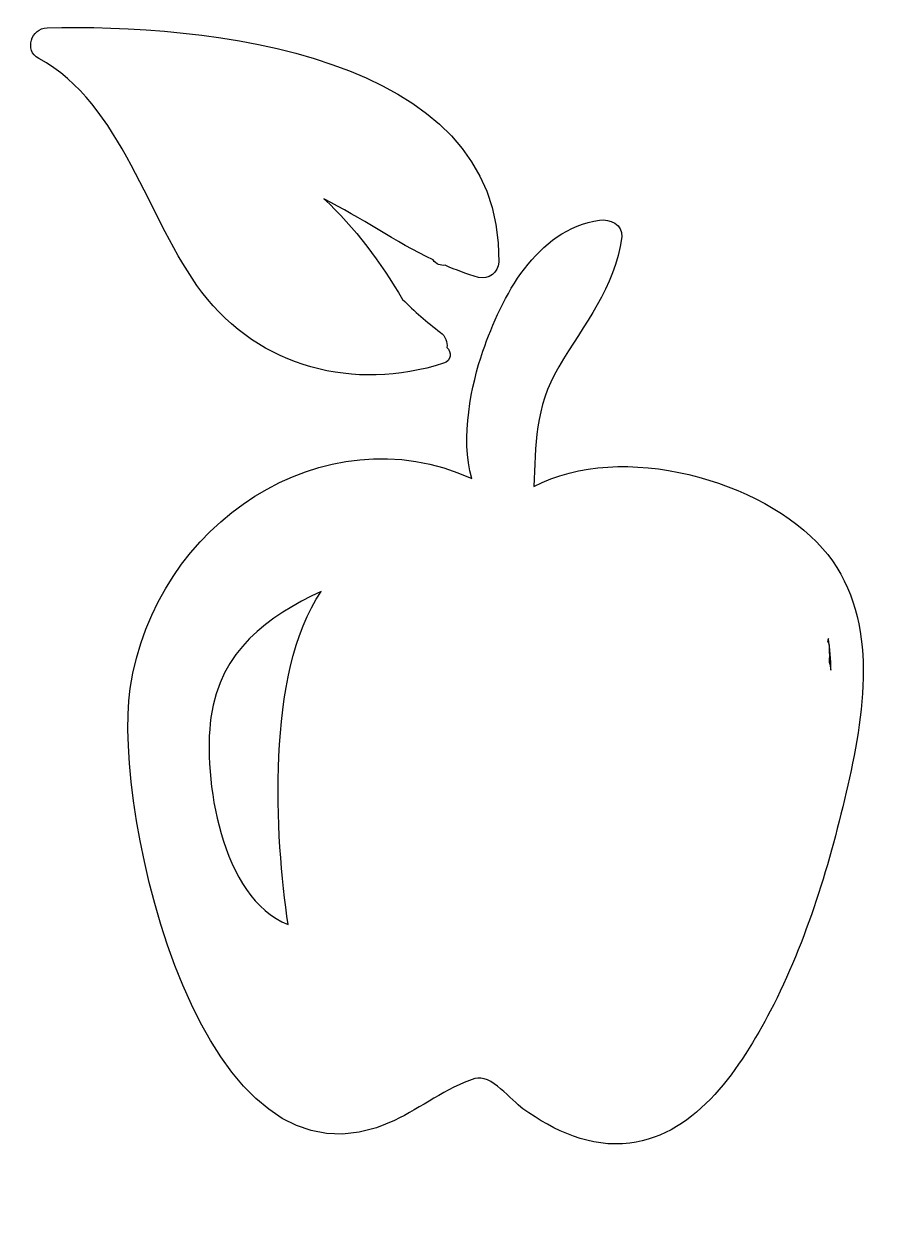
# Model space of a CAD drawing. Header units: centimetres. Extents: x -1.92 to 1.97, y -2.81 to 2.61.
import ezdxf

# ---------------------------------------------------------------- set-up
doc = ezdxf.new("R2010")
doc.units = ezdxf.units.CM
doc.header["$MEASUREMENT"] = 0
doc.layers.add('Layer 1', color=7, linetype='Continuous')

msp = doc.modelspace()

# ---------------------------------------------------------------- linework, layer by layer
at = {"layer": 'Layer 1'}
for points, knots in [([(-1.81591, 2.59289), (-1.88827, 2.59104), (-1.92238, 2.48894), (-1.85398, 2.45232), (-1.85398, 2.45232), (-1.47512, 2.24952), (-1.35868, 1.71445), (-1.11098, 1.38806), (-1.11098, 1.38806), (-0.84888, 1.0427), (-0.41592, 0.93504), (-0.01153, 1.06445), (-0.01153, 1.06445), (0.02506, 1.07617), (0.02681, 1.11626), (0.00466, 1.13684), (0.00466, 1.13684), (0.00725, 1.16126), (-0.00084, 1.18727), (-0.02532, 1.20542), (-0.02532, 1.20542), (-0.08707, 1.25119), (-0.14362, 1.30197), (-0.19751, 1.35517), (-0.19751, 1.35517), (-0.29694, 1.52363), (-0.41452, 1.68217), (-0.55549, 1.81401), (-0.55549, 1.81401), (-0.38806, 1.72786), (-0.23042, 1.61772), (-0.05866, 1.53564), (-0.05866, 1.53564), (-0.04458, 1.51535), (-0.024, 1.50836), (-0.00355, 1.51095), (-0.00355, 1.51095), (0.04574, 1.4897), (0.09599, 1.47044), (0.14851, 1.45578), (0.14851, 1.45578), (0.19457, 1.44295), (0.23934, 1.47883), (0.24021, 1.52563), (0.24021, 1.52563), (0.25776, 2.48595), (-1.11675, 2.61088), (-1.81591, 2.59289)], [0, 0, 0, 0, 0.0769231, 0.0769231, 0.0769231, 0.0769231, 0.1538462, 0.1538462, 0.1538462, 0.1538462, 0.2307692, 0.2307692, 0.2307692, 0.2307692, 0.3076923, 0.3076923, 0.3076923, 0.3076923, 0.3846154, 0.3846154, 0.3846154, 0.3846154, 0.4615385, 0.4615385, 0.4615385, 0.4615385, 0.5384615, 0.5384615, 0.5384615, 0.5384615, 0.6153846, 0.6153846, 0.6153846, 0.6153846, 0.6923077, 0.6923077, 0.6923077, 0.6923077, 0.7692308, 0.7692308, 0.7692308, 0.7692308, 0.8461538, 0.8461538, 0.8461538, 0.8461538, 1, 1, 1, 1]), ([(1.71556, 0.22111), (1.44399, 0.53104), (0.80058, 0.71453), (0.40045, 0.50324), (0.40045, 0.50324), (0.40759, 0.68885), (0.40442, 0.86215), (0.51361, 1.0481), (0.51361, 1.0481), (0.63021, 1.24664), (0.76909, 1.40494), (0.80039, 1.64008), (0.80039, 1.64008), (0.80793, 1.69678), (0.7443, 1.72329), (0.69977, 1.71676), (0.69977, 1.71676), (0.40997, 1.67408), (0.25429, 1.36746), (0.16814, 1.11899), (0.16814, 1.11899), (0.11623, 0.96932), (0.06474, 0.72434), (0.11723, 0.54003), (0.11723, 0.54003), (-0.5524, 0.84504), (-1.32623, 0.33784), (-1.43767, -0.41647), (-1.43767, -0.41647), (-1.52017, -0.97479), (-1.11755, -2.8068), (-0.23495, -2.38441), (-0.23495, -2.38441), (-0.11171, -2.32543), (0.0013, -2.23632), (0.13126, -2.19378), (0.13126, -2.19378), (0.20439, -2.16984), (0.29914, -2.29427), (0.35081, -2.33086), (0.35081, -2.33086), (0.49599, -2.43365), (0.6564, -2.50972), (0.83756, -2.48744), (0.83756, -2.48744), (1.14643, -2.44945), (1.34601, -2.13605), (1.47695, -1.8858), (1.47695, -1.8858), (1.64483, -1.56502), (1.74942, -1.2082), (1.83035, -0.85673), (1.83035, -0.85673), (1.91056, -0.50866), (1.97308, -0.07281), (1.71556, 0.22111)], [0, 0, 0, 0, 0.0666667, 0.0666667, 0.0666667, 0.0666667, 0.1333333, 0.1333333, 0.1333333, 0.1333333, 0.2, 0.2, 0.2, 0.2, 0.2666667, 0.2666667, 0.2666667, 0.2666667, 0.3333333, 0.3333333, 0.3333333, 0.3333333, 0.4, 0.4, 0.4, 0.4, 0.4666667, 0.4666667, 0.4666667, 0.4666667, 0.5333333, 0.5333333, 0.5333333, 0.5333333, 0.6, 0.6, 0.6, 0.6, 0.6666667, 0.6666667, 0.6666667, 0.6666667, 0.7333333, 0.7333333, 0.7333333, 0.7333333, 0.8, 0.8, 0.8, 0.8, 0.8666667, 0.8666667, 0.8666667, 0.8666667, 1, 1, 1, 1]), ([(-1.07027, -0.54938), (-1.02733, -0.24051), (-0.81079, -0.09075), (-0.56851, 0.02574), (-0.56851, 0.02574), (-0.82256, -0.35124), (-0.77737, -1.09218), (-0.71903, -1.49186), (-0.71903, -1.49186), (-1.02505, -1.37337), (-1.108, -0.82068), (-1.07027, -0.54938)], [0, 0, 0, 0, 0.25, 0.25, 0.25, 0.25, 0.5, 0.5, 0.5, 0.5, 1, 1, 1, 1]), ([(1.74577, -0.29655), (1.74598, -0.27414), (1.74627, -0.25176), (1.74535, -0.22916), (1.74535, -0.22916), (1.74487, -0.21807), (1.74196, -0.20852), (1.73781, -0.19995), (1.73781, -0.19995), (1.73937, -0.1964), (1.74051, -0.1927), (1.74157, -0.18886), (1.74157, -0.18886), (1.74914, -0.23598), (1.75284, -0.28435), (1.75321, -0.33351), (1.75321, -0.33351), (1.75107, -0.32112), (1.74834, -0.30885), (1.74577, -0.29655)], [0, 0, 0, 0, 0.1666667, 0.1666667, 0.1666667, 0.1666667, 0.3333333, 0.3333333, 0.3333333, 0.3333333, 0.5, 0.5, 0.5, 0.5, 0.6666667, 0.6666667, 0.6666667, 0.6666667, 1, 1, 1, 1])]:
    msp.add_open_spline(points, degree=3, knots=knots, dxfattribs=at)

doc.saveas('drawing.dxf')
